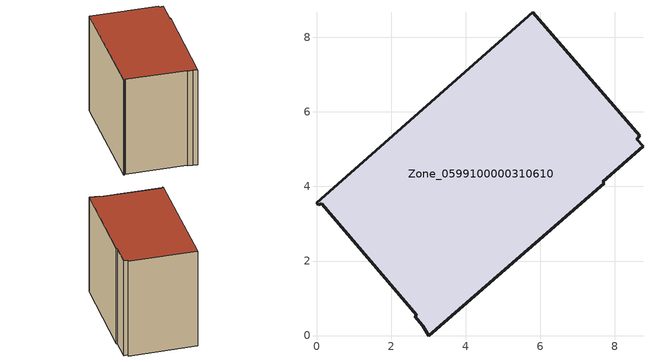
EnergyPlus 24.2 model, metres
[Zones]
Zone_0599100000310610
 floor ground (C_G): 0.14,3.54 0.04,3.51 0,3.56 5.79,8.67 8.67,5.37 8.59,5.27 8.76,5.08 7.67,4.13 7.71,4.08 3.01,0 2.85,0.27 2.64,0.51 2.69,0.55 z0
 wall outside (C_F): 3.01,0 7.71,4.08 7.67,4.13 8.76,5.08 8.59,5.27 8.67,5.37 5.79,8.67 0,3.56 0.04,3.51 0.14,3.54 2.69,0.55 2.64,0.51 2.85,0.27 3.01,0 z0:6.79
 roof outside (C_R): 0.14,3.54 2.69,0.55 2.64,0.51 2.85,0.27 3.01,0 7.71,4.08 7.67,4.13 8.76,5.08 8.59,5.27 8.67,5.37 5.79,8.67 0,3.56 0.04,3.51 z6.79
[BUILDING]
Pand.0599100000310610: North Axis=0; Terrain=City; Loads Convergence Tolerance Value=0.04; Temperature Convergence Tolerance Value=0.4; Solar Distribution=FullExterior; Maximum Number of Warmup Days=25; Minimum Number of Warmup Days=1
[Site:Location]
Rotterdam.The.Hague.AP_ZH_NLD Design_Conditions: Latitude=51.96; Longitude=4.45; Time Zone=1; Elevation=-4.5
[SITE:GROUNDTEMPERATURE:BUILDINGSURFACE]
18, 18, 18, 18, 18, 18, 18, 18, 18, 18, 18, 18
[MATERIAL] Thermal Absorptance=0.9; Solar Absorptance=0.7; Visible Absorptance=0.7
Name | Roughness | Thickness | Conductivity | Density | Specific Heat
G.TI.1946 | MediumSmooth | 0.15 | 1 | 540 | 1210
F.TI.1946 | Rough | 0.3 | 0.857143 | 1920 | 840
R.TI.1946 | MediumRough | 0.2 | 0.1 | 1500 | 1000
[CONSTRUCTION]
C_G: G.TI.1946
C_F: F.TI.1946
C_R: R.TI.1946
[ZONE]
Zone_0599100000310610: Type=1; Multiplier=1; Ceiling Height=Autocalculate; Volume=Autocalculate; Floor Area=autocalculate; Part of Total Floor Area=Yes
[ZONEINFILTRATION:DESIGNFLOWRATE]
Infil_Zone_0599100000310610: Zone or ZoneList or Space or SpaceList=Zone_0599100000310610; Schedule=AlwaysOn; Design Flow Rate Calculation Method=Flow/Area; Flow Rate per Floor Area=0.003; Constant Term Coefficient=1; Temperature Term Coefficient=0; Velocity Term Coefficient=0; Velocity Squared Term Coefficient=0
[HVACTEMPLATE:ZONE:IDEALLOADSAIRSYSTEM]
Zone_0599100000310610: Maximum Heating Supply Air Temperature=50; Minimum Cooling Supply Air Temperature=13; Maximum Heating Supply Air Humidity Ratio=0.0156; Minimum Cooling Supply Air Humidity Ratio=0.0077; Heating Limit=NoLimit; Cooling Limit=NoLimit; Dehumidification Control Type=ConstantSensibleHeatRatio; Cooling Sensible Heat Ratio=0.7; Dehumidification Setpoint=60; Humidification Control Type=None; Humidification Setpoint=30; Outdoor Air Method=None; Outdoor Air Flow Rate per Person=0.00944; Outdoor Air Flow Rate per Zone Floor Area=0; Outdoor Air Flow Rate per Zone=0; Demand Controlled Ventilation Type=None; Outdoor Air Economizer Type=NoEconomizer; Heat Recovery Type=None; Sensible Heat Recovery Effectiveness=0.7; Latent Heat Recovery Effectiveness=0.65
[ZONECONTROL:THERMOSTAT]
ThermostatControl_Zone_0599100000310610: Zone or ZoneList=Zone_0599100000310610; Control Type Schedule=DualSetpointControlType; Control 1=Thermostat_Zone_0599100000310610; Temperature Difference Between Cutout And Setpoint=0
[THERMOSTATSETPOINT:DUALSETPOINT]
Thermostat_Zone_0599100000310610: Heating Setpoint Temperature Schedule=HeatingSetpoint_Zone_0599100000310610; Cooling Setpoint Temperature Schedule=CoolingSetpoint_Zone_0599100000310610
[SCHEDULE:COMPACT]
HeatingSetpoint_Zone_0599100000310610: Through: 12/31, For: AllDays, Until: 24:00, 21
CoolingSetpoint_Zone_0599100000310610: Through: 12/31, For: AllDays, Until: 24:00, 24
DualSetpointControlType: Through: 12/31, For: AllDays, Until: 24:00, 4
AlwaysOn: Through: 12/31, For: AllDays, Until: 24:00, 1
